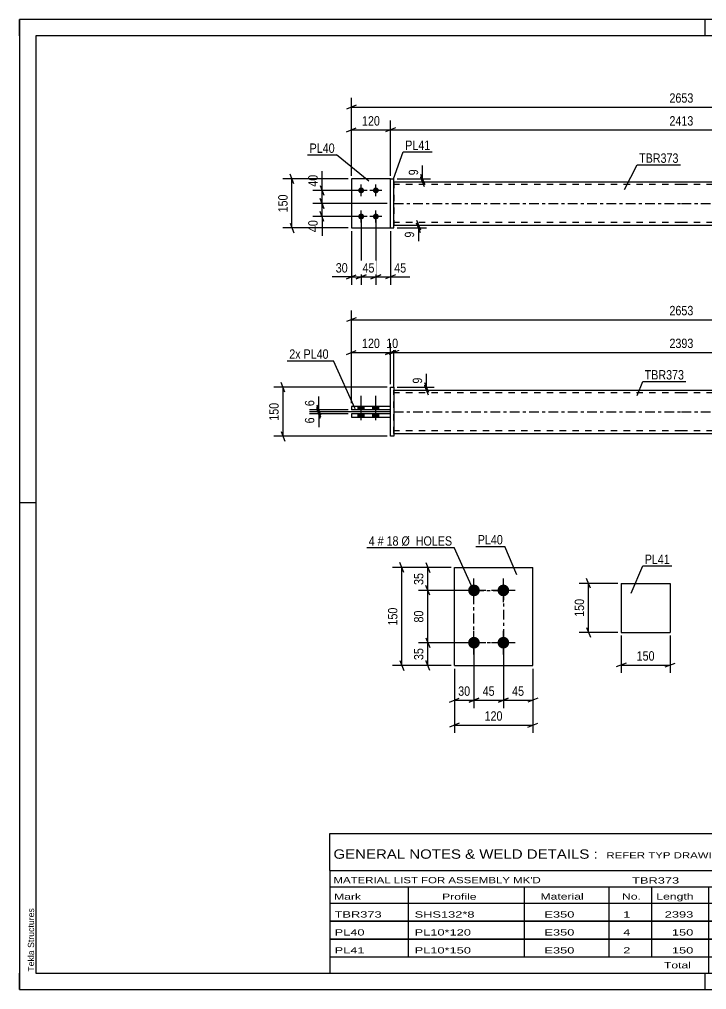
# Model space of a CAD drawing. Header units: millimetres. Extents: x 0 to 420, y 0 to 297.
# Drawn here: x 0 to 210.4, y 0 to 297 of the extents above; entities that cross this region are included whole.
import ezdxf

# ---------------------------------------------------------------- set-up
doc = ezdxf.new("R2010")
doc.units = ezdxf.units.MM
doc.linetypes.add('DXK_LINE_DOT2', pattern=[3.9198, 1.9599, -1.9599])
doc.linetypes.add('DXK_LINE_DOT3', pattern=[5.9187, 2.979, -0.9799, 0.9799, -0.9799])
doc.styles.add('Arial', font='ARIAL.TTF', dxfattribs={"height": 0.2})
doc.styles.add('Arial Narrow', font='ARIALN.TTF', dxfattribs={"height": 0.2})

# ---------------------------------------------------------------- blocks, each defined once
blk = doc.blocks.new('Unknown-580550533-1163')
at = {"color": 5, "linetype": 'Continuous'}
for p, q in [((420, 297), (0, 297)), ((0, 297), (0, 0)), ((0, 292), (0, 297)), ((210, 292), (210, 297)), ((415, 292), (5, 292)), ((5, 292), (5, 5)), ((5, 149), (0, 149)), ((0, 0), (0, 5)), ((5, 5), (415, 5)), ((210, 0), (210, 5)), ((0, 0), (420, 0))]:
    blk.add_line(p, q, dxfattribs=at)
at = {"color": 174, "linetype": 'Continuous', "style": 'Arial'}
blk.add_text('Tekla Structures', height=1.9102, rotation=90, dxfattribs=at).set_placement((4.5, 5.5))
blk = doc.blocks.new('Part-580550533-2107 - 2101')
at = {"color": 2, "linetype": 'Continuous'}
for p, q in [((113.63, 184.38), (114.63, 184.38)), ((113.63, 169.38), (113.63, 184.38)), ((114.63, 184.38), (114.63, 169.38)), ((114.63, 169.38), (113.63, 169.38))]:
    blk.add_line(p, q, dxfattribs=at)
blk = doc.blocks.new('Bolt-580550533-2103 - 2101')
at = {"linetype": 'Continuous'}
for points in [[(103.73, 177.48), (105.53, 177.48), (105.53, 178.48), (103.73, 178.48)], [(103.73, 177.48), (105.53, 177.48), (105.53, 178.48), (103.73, 178.48)], [(108.23, 177.48), (110.03, 177.48), (110.03, 178.48), (108.23, 178.48)], [(108.23, 177.48), (110.03, 177.48), (110.03, 178.48), (108.23, 178.48)], [(103.73, 175.28), (105.53, 175.28), (105.53, 176.28), (103.73, 176.28)], [(103.73, 175.28), (105.53, 175.28), (105.53, 176.28), (103.73, 176.28)], [(108.23, 175.28), (110.03, 175.28), (110.03, 176.28), (108.23, 176.28)], [(108.23, 175.28), (110.03, 175.28), (110.03, 176.28), (108.23, 176.28)]]:
    blk.add_hatch(color=1, dxfattribs=at).paths.add_polyline_path(points)
at = {"color": 1, "linetype": 'Continuous'}
for p, q in [((104.63, 174.28), (104.63, 181.78)), ((104.63, 174.28), (104.63, 181.78)), ((109.13, 174.28), (109.13, 181.78)), ((109.13, 174.28), (109.13, 181.78)), ((103.73, 177.48), (103.73, 178.48)), ((103.73, 177.48), (103.73, 178.48)), ((105.53, 177.48), (105.53, 178.48)), ((105.53, 177.48), (105.53, 178.48)), ((108.23, 177.48), (108.23, 178.48)), ((108.23, 177.48), (108.23, 178.48)), ((110.03, 177.48), (110.03, 178.48)), ((110.03, 177.48), (110.03, 178.48)), ((103.73, 175.28), (103.73, 176.28)), ((103.73, 175.28), (103.73, 176.28)), ((105.53, 175.28), (105.53, 176.28)), ((105.53, 175.28), (105.53, 176.28)), ((108.23, 175.28), (108.23, 176.28)), ((108.23, 175.28), (108.23, 176.28)), ((110.03, 175.28), (110.03, 176.28)), ((110.03, 175.28), (110.03, 176.28))]:
    blk.add_line(p, q, dxfattribs=at)
blk = doc.blocks.new('Part-580550533-2112 - 2101')
at = {"color": 2, "linetype": 'Continuous'}
for p, q in [((113.63, 178.48), (101.63, 178.48)), ((101.63, 178.48), (101.63, 177.48)), ((113.63, 177.48), (113.63, 178.48)), ((113.63, 177.48), (101.63, 177.48))]:
    blk.add_line(p, q, dxfattribs=at)
blk = doc.blocks.new('Part-580550533-2117 - 2101')
at = {"color": 2, "linetype": 'Continuous'}
for p, q in [((113.63, 176.28), (101.63, 176.28)), ((101.63, 176.28), (101.63, 175.28)), ((101.63, 175.28), (113.63, 175.28)), ((113.63, 175.28), (113.63, 176.28))]:
    blk.add_line(p, q, dxfattribs=at)
blk = doc.blocks.new('Part-580550533-2135 - 2101')
at = {"linetype": 'Continuous'}
blk.add_hatch(color=2, dxfattribs=at).paths.add_polyline_path([(260.73, 170.28), (259.93, 171.68), (261.53, 171.68)])
at = {"color": 2, "linetype": 'Continuous'}
for p, q in [((114.63, 183.48), (202.63, 183.48)), ((202.73, 183.48), (290.73, 183.48)), ((114.63, 170.28), (202.63, 170.28)), ((202.73, 170.28), (290.73, 170.28)), ((260.73, 170.28), (259.93, 171.68)), ((259.93, 171.68), (261.53, 171.68)), ((261.53, 171.68), (260.73, 170.28))]:
    blk.add_line(p, q, dxfattribs=at)
at = {"color": 7, "linetype": 'DXK_LINE_DOT2'}
for p, q in [((114.63, 170.28), (114.63, 183.48)), ((202.63, 182.68), (114.63, 182.68)), ((290.73, 182.68), (202.73, 182.68)), ((290.73, 183.48), (290.73, 170.28)), ((202.63, 171.08), (114.63, 171.08)), ((290.73, 171.08), (202.73, 171.08))]:
    blk.add_line(p, q, dxfattribs=at)
at = {"color": 7, "linetype": 'DXK_LINE_DOT3'}
for p, q in [((114.63, 176.88), (202.63, 176.88)), ((202.73, 176.88), (290.73, 176.88))]:
    blk.add_line(p, q, dxfattribs=at)
at = {"color": 2, "linetype": 'Continuous'}
blk.add_circle((260.73, 171.18), 1, dxfattribs=at)
blk = doc.blocks.new('Bolt-580550533-1730 - 1723')
at = {"linetype": 'Continuous'}
for points in [[(104.63, 243.76, -1), (104.63, 245.56, -1)], [(109.13, 243.76, -1), (109.13, 245.56, -1)], [(104.63, 235.76, -1), (104.63, 237.56, -1)], [(109.13, 235.76, -1), (109.13, 237.56, -1)]]:
    blk.add_hatch(color=1, dxfattribs=at).paths.add_polyline_path(points)
at = {"color": 1, "linetype": 'Continuous'}
for p, q in [((106.43, 244.66), (102.83, 244.66)), ((104.63, 242.86), (104.63, 246.46)), ((110.93, 244.66), (107.33, 244.66)), ((109.13, 242.86), (109.13, 246.46)), ((104.63, 234.86), (104.63, 238.46)), ((109.13, 234.86), (109.13, 238.46)), ((106.43, 236.66), (102.83, 236.66)), ((110.93, 236.66), (107.33, 236.66))]:
    blk.add_line(p, q, dxfattribs=at)
blk = doc.blocks.new('Part-580550533-1736 - 1723')
at = {"color": 2, "linetype": 'Continuous'}
for p, q in [((113.63, 233.16), (113.63, 248.16)), ((113.63, 248.16), (114.63, 248.16)), ((114.63, 233.16), (114.63, 248.16)), ((113.63, 233.16), (114.63, 233.16))]:
    blk.add_line(p, q, dxfattribs=at)
blk = doc.blocks.new('Part-580550533-1741 - 1723')
at = {"color": 2, "linetype": 'Continuous'}
for p, q in [((113.63, 248.16), (101.63, 248.16)), ((101.63, 248.16), (101.63, 233.16)), ((101.63, 233.16), (113.63, 233.16))]:
    blk.add_line(p, q, dxfattribs=at)
at = {"color": 7, "linetype": 'DXK_LINE_DOT2'}
blk.add_line((113.63, 233.16), (113.63, 248.16), dxfattribs=at)
blk = doc.blocks.new('Part-580550533-1742 - 1723')
at = {"color": 7, "linetype": 'DXK_LINE_DOT2'}
for p, q in [((113.63, 248.16), (101.63, 248.16)), ((101.63, 248.16), (101.63, 233.16)), ((113.63, 233.16), (113.63, 248.16)), ((101.63, 233.16), (113.63, 233.16))]:
    blk.add_line(p, q, dxfattribs=at)
blk = doc.blocks.new('Part-580550533-1747 - 1723')
at = {"color": 2, "linetype": 'Continuous'}
for p, q in [((114.63, 247.26), (202.63, 247.26)), ((202.73, 247.26), (290.73, 247.26)), ((114.63, 234.06), (202.63, 234.06)), ((202.73, 234.06), (290.73, 234.06))]:
    blk.add_line(p, q, dxfattribs=at)
at = {"color": 7, "linetype": 'DXK_LINE_DOT2'}
for p, q in [((114.63, 247.26), (114.63, 234.06)), ((290.73, 247.26), (290.73, 234.06)), ((202.63, 246.46), (114.63, 246.46)), ((290.73, 246.46), (202.73, 246.46)), ((202.63, 234.86), (114.63, 234.86)), ((290.73, 234.86), (202.73, 234.86))]:
    blk.add_line(p, q, dxfattribs=at)
at = {"color": 7, "linetype": 'DXK_LINE_DOT3'}
for p, q in [((114.63, 240.66), (202.63, 240.66)), ((202.73, 240.66), (290.73, 240.66))]:
    blk.add_line(p, q, dxfattribs=at)
blk = doc.blocks.new('Part-580550533-1509 - 1493')
at = {"color": 2, "linetype": 'Continuous'}
for p, q in [((133.17, 99.2), (133.17, 129.2)), ((133.17, 129.2), (157.17, 129.2)), ((157.17, 99.2), (157.17, 129.2)), ((133.17, 99.2), (157.17, 99.2))]:
    blk.add_line(p, q, dxfattribs=at)
blk = doc.blocks.new('Bolt-580550533-1570 - 1493')
at = {"linetype": 'Continuous'}
for points in [[(139.17, 120.4, -1), (139.17, 124, -1)], [(148.17, 120.4, -1), (148.17, 124, -1)], [(139.17, 104.4, -1), (139.17, 108, -1)], [(148.17, 104.4, -1), (148.17, 108, -1)]]:
    blk.add_hatch(color=1, dxfattribs=at).paths.add_polyline_path(points)
at = {"color": 1, "linetype": 'Continuous'}
for p, q in [((139.17, 118.6), (139.17, 125.8)), ((148.17, 118.6), (148.17, 125.8)), ((142.77, 122.2), (135.57, 122.2)), ((151.77, 122.2), (144.57, 122.2)), ((139.17, 102.6), (139.17, 109.8)), ((148.17, 102.6), (148.17, 109.8)), ((142.77, 106.2), (135.57, 106.2)), ((151.77, 106.2), (144.57, 106.2))]:
    blk.add_line(p, q, dxfattribs=at)
blk = doc.blocks.new('Part-580550533-1473 - 1457')
at = {"color": 2, "linetype": 'Continuous'}
for p, q in [((184.22, 124.36), (184.22, 109.36)), ((184.22, 124.36), (199.22, 124.36)), ((199.22, 124.36), (199.22, 109.36)), ((184.22, 109.36), (199.22, 109.36))]:
    blk.add_line(p, q, dxfattribs=at)
blk = doc.blocks.new('Rectangle-580550533-1710 - 1493')
at = {"color": 1, "linetype": 'DXK_LINE_DOT3'}
blk.add_lwpolyline([(139.17, 122.2), (148.17, 122.2), (148.17, 106.2), (139.17, 106.2), (139.17, 122.2)], close=True, dxfattribs=at)
blk = doc.blocks.new('StraightDimension-580550533-2295 - 2101')
at = {"color": 7, "linetype": 'Continuous'}
for p, q in [((112.63, 184.38), (77.86, 184.38)), ((81.31, 182.88), (80.11, 185.88)), ((80.71, 169.38), (80.71, 184.38)), ((112.63, 169.38), (77.86, 169.38)), ((80.11, 170.88), (81.31, 167.88))]:
    blk.add_line(p, q, dxfattribs=at)
at = {"color": 0}
blk.add_wipeout([(79.96, 180.23), (75.76, 180.23), (75.76, 173.54), (79.96, 173.54)], dxfattribs=at)
at = {"color": 3, "style": 'Arial Narrow'}
blk.add_text('150', height=2.863, rotation=90.0002, dxfattribs=at).set_placement((79.36, 174.14))
blk = doc.blocks.new('StraightDimension-580550533-2264 - 2101')
at = {"color": 7, "linetype": 'Continuous'}
for p, q in [((114.63, 184.48), (114.63, 197.91)), ((290.73, 184.48), (290.73, 197.91)), ((116.13, 195.66), (113.13, 194.46)), ((114.63, 195.06), (290.73, 195.06)), ((289.23, 194.46), (292.23, 195.66))]:
    blk.add_line(p, q, dxfattribs=at)
at = {"color": 0}
blk.add_wipeout([(206.93, 195.81), (206.93, 200.01), (198.42, 200.01), (198.42, 195.81)], dxfattribs=at)
at = {"color": 3, "style": 'Arial Narrow'}
blk.add_text('2393', height=2.863, dxfattribs=at).set_placement((199.02, 196.41))
blk = doc.blocks.new('StraightDimension-580550533-2201 - 2101')
at = {"color": 7, "linetype": 'Continuous'}
for p, q in [((91.03, 178.98), (92.23, 175.98)), ((92.23, 175.38), (91.03, 178.38)), ((100.63, 177.48), (88.78, 177.48)), ((113.63, 176.88), (88.78, 176.88)), ((91.63, 176.88), (91.63, 177.48))]:
    blk.add_line(p, q, dxfattribs=at)
at = {"color": 0}
blk.add_wipeout([(90.88, 181.04), (86.68, 181.04), (86.68, 178.01), (90.88, 178.01)], dxfattribs=at)
at = {"color": 7, "linetype": 'Continuous'}
blk.add_line((91.63, 177.48), (91.63, 181.56), dxfattribs=at)
blk.add_line((91.63, 177.48), (91.63, 181.56), dxfattribs=at)
at = {"color": 3, "style": 'Arial Narrow'}
blk.add_text('6', height=2.86, rotation=90.0002, dxfattribs=at).set_placement((90.28, 178.61))
blk = doc.blocks.new('StraightDimension-580550533-2254 - 2101')
at = {"color": 7, "linetype": 'Continuous'}
for p, q in [((113.63, 185.38), (113.63, 197.91)), ((114.63, 184.48), (114.63, 197.91)), ((112.13, 194.46), (115.13, 195.66)), ((116.13, 195.66), (113.13, 194.46)), ((113.63, 195.06), (114.63, 195.06))]:
    blk.add_line(p, q, dxfattribs=at)
at = {"color": 0}
blk.add_wipeout([(116.56, 195.81), (116.56, 200.01), (111.7, 200.01), (111.7, 195.81)], dxfattribs=at)
at = {"color": 3, "style": 'Arial Narrow'}
blk.add_text('10', height=2.863, dxfattribs=at).set_placement((112.3, 196.41))
blk = doc.blocks.new('StraightDimension-580550533-2190 - 2101')
at = {"color": 7, "linetype": 'Continuous'}
for p, q in [((101.63, 179.48), (101.63, 207.93)), ((303.73, 179.48), (303.73, 207.93)), ((103.13, 205.68), (100.13, 204.48)), ((101.63, 205.08), (303.73, 205.08)), ((302.23, 204.48), (305.23, 205.68))]:
    blk.add_line(p, q, dxfattribs=at)
at = {"color": 0}
blk.add_wipeout([(206.93, 205.83), (206.93, 210.03), (198.42, 210.03), (198.42, 205.83)], dxfattribs=at)
at = {"color": 3, "style": 'Arial Narrow'}
blk.add_text('2653', height=2.863, dxfattribs=at).set_placement((199.02, 206.43))
blk = doc.blocks.new('StraightDimension-580550533-2217 - 2101')
at = {"color": 7, "linetype": 'Continuous'}
for p, q in [((91.03, 178.38), (92.23, 175.38)), ((113.63, 176.88), (88.78, 176.88)), ((100.63, 176.28), (88.78, 176.28)), ((92.23, 174.78), (91.03, 177.78)), ((91.63, 176.28), (91.63, 176.88))]:
    blk.add_line(p, q, dxfattribs=at)
at = {"color": 0}
blk.add_wipeout([(90.88, 175.76), (86.68, 175.76), (86.68, 172.73), (90.88, 172.73)], dxfattribs=at)
at = {"color": 7, "linetype": 'Continuous'}
blk.add_line((91.63, 176.28), (91.63, 172.2), dxfattribs=at)
blk.add_line((91.63, 176.28), (91.63, 172.2), dxfattribs=at)
at = {"color": 3, "style": 'Arial Narrow'}
blk.add_text('6', height=2.86, rotation=90.0002, dxfattribs=at).set_placement((90.28, 173.33))
blk = doc.blocks.new('StraightDimension-580550533-2244 - 2101')
at = {"color": 7, "linetype": 'Continuous'}
for p, q in [((101.63, 179.48), (101.63, 197.91)), ((113.63, 185.38), (113.63, 197.91)), ((100.13, 194.46), (103.13, 195.66)), ((101.63, 195.06), (113.63, 195.06)), ((115.13, 195.66), (112.13, 194.46))]:
    blk.add_line(p, q, dxfattribs=at)
at = {"color": 0}
blk.add_wipeout([(110.97, 195.81), (110.97, 200.01), (104.29, 200.01), (104.29, 195.81)], dxfattribs=at)
at = {"color": 3, "style": 'Arial Narrow'}
blk.add_text('120', height=2.863, dxfattribs=at).set_placement((104.89, 196.41))
blk = doc.blocks.new('StraightDimension-580550533-2285 - 2101')
at = {"color": 7, "linetype": 'Continuous'}
for p, q in [((115.63, 184.38), (127.03, 184.38)), ((124.03, 185.88), (125.23, 182.88)), ((125.23, 181.98), (124.03, 184.98)), ((124.63, 183.48), (124.63, 184.38)), ((115.63, 183.48), (127.03, 183.48))]:
    blk.add_line(p, q, dxfattribs=at)
at = {"color": 0}
blk.add_wipeout([(123.88, 187.94), (119.68, 187.94), (119.68, 184.91), (123.88, 184.91)], dxfattribs=at)
at = {"color": 7, "linetype": 'Continuous'}
blk.add_line((124.63, 184.38), (124.63, 188.46), dxfattribs=at)
blk.add_line((124.63, 184.38), (124.63, 188.46), dxfattribs=at)
at = {"color": 3, "style": 'Arial Narrow'}
blk.add_text('9', height=2.86, rotation=90.0002, dxfattribs=at).set_placement((123.28, 185.51))
blk = doc.blocks.new('StraightDimension-580550533-1940 - 1723')
at = {"color": 7, "linetype": 'Continuous'}
for p, q in [((112.63, 240.66), (89.8, 240.66)), ((92.05, 242.16), (93.25, 239.16)), ((92.65, 236.66), (92.65, 240.66)), ((93.25, 235.16), (92.05, 238.16)), ((103.63, 236.66), (89.8, 236.66))]:
    blk.add_line(p, q, dxfattribs=at)
at = {"color": 0}
blk.add_wipeout([(91.9, 236.13), (87.7, 236.13), (87.7, 231.28), (91.9, 231.28)], dxfattribs=at)
at = {"color": 7, "linetype": 'Continuous'}
blk.add_line((92.65, 236.66), (92.65, 230.75), dxfattribs=at)
blk.add_line((92.65, 236.66), (92.65, 230.75), dxfattribs=at)
at = {"color": 3, "style": 'Arial Narrow'}
blk.add_text('40', height=2.863, rotation=90.0002, dxfattribs=at).set_placement((91.3, 231.88))
blk = doc.blocks.new('StraightDimension-580550533-1913 - 1723')
at = {"color": 7, "linetype": 'Continuous'}
for p, q in [((104.63, 235.66), (104.63, 215.76)), ((101.63, 232.16), (101.63, 215.76)), ((100.13, 217.56), (103.13, 218.76)), ((101.63, 218.16), (104.63, 218.16)), ((106.13, 218.76), (103.13, 217.56))]:
    blk.add_line(p, q, dxfattribs=at)
at = {"color": 0}
blk.add_wipeout([(101.1, 218.91), (101.1, 223.11), (96.25, 223.11), (96.25, 218.91)], dxfattribs=at)
at = {"color": 7, "linetype": 'Continuous'}
blk.add_line((101.63, 218.16), (95.72, 218.16), dxfattribs=at)
blk.add_line((101.63, 218.16), (95.72, 218.16), dxfattribs=at)
at = {"color": 3, "style": 'Arial Narrow'}
blk.add_text('30', height=2.863, dxfattribs=at).set_placement((96.85, 219.51))
blk = doc.blocks.new('StraightDimension-580550533-1807 - 1723')
at = {"color": 7, "linetype": 'Continuous'}
for p, q in [((113.63, 249.16), (113.63, 266.01)), ((291.73, 249.16), (291.73, 266.01)), ((115.13, 263.76), (112.13, 262.56)), ((113.63, 263.16), (291.73, 263.16)), ((290.23, 262.56), (293.23, 263.76))]:
    blk.add_line(p, q, dxfattribs=at)
at = {"color": 0}
blk.add_wipeout([(206.93, 263.91), (206.93, 268.11), (198.42, 268.11), (198.42, 263.91)], dxfattribs=at)
at = {"color": 3, "style": 'Arial Narrow'}
blk.add_text('2413', height=2.863, dxfattribs=at).set_placement((199.02, 264.51))
blk = doc.blocks.new('StraightDimension-580550533-1832 - 1723')
at = {"color": 7, "linetype": 'Continuous'}
for p, q in [((101.63, 249.16), (101.63, 266.01)), ((113.63, 249.16), (113.63, 266.01)), ((100.13, 262.56), (103.13, 263.76)), ((101.63, 263.16), (113.63, 263.16)), ((115.13, 263.76), (112.13, 262.56))]:
    blk.add_line(p, q, dxfattribs=at)
at = {"color": 0}
blk.add_wipeout([(110.97, 263.91), (110.97, 268.11), (104.29, 268.11), (104.29, 263.91)], dxfattribs=at)
at = {"color": 3, "style": 'Arial Narrow'}
blk.add_text('120', height=2.863, dxfattribs=at).set_placement((104.89, 264.51))
blk = doc.blocks.new('StraightDimension-580550533-1855 - 1723')
at = {"color": 7, "linetype": 'Continuous'}
for p, q in [((103.13, 270.76), (100.13, 269.56)), ((101.63, 249.16), (101.63, 273.01)), ((302.23, 269.56), (305.23, 270.76)), ((303.73, 249.16), (303.73, 273.01)), ((101.63, 270.16), (303.73, 270.16))]:
    blk.add_line(p, q, dxfattribs=at)
at = {"color": 0}
blk.add_wipeout([(206.93, 270.91), (206.93, 275.11), (198.42, 275.11), (198.42, 270.91)], dxfattribs=at)
at = {"color": 3, "style": 'Arial Narrow'}
blk.add_text('2653', height=2.863, dxfattribs=at).set_placement((199.02, 271.51))
blk = doc.blocks.new('StraightDimension-580550533-1875 - 1723')
at = {"color": 7, "linetype": 'Continuous'}
for p, q in [((109.13, 235.66), (109.13, 215.76)), ((113.63, 232.16), (113.63, 215.76)), ((107.63, 217.56), (110.63, 218.76)), ((109.13, 218.16), (113.63, 218.16)), ((115.13, 218.76), (112.13, 217.56))]:
    blk.add_line(p, q, dxfattribs=at)
at = {"color": 0}
blk.add_wipeout([(119.01, 218.91), (119.01, 223.11), (114.15, 223.11), (114.15, 218.91)], dxfattribs=at)
at = {"color": 7, "linetype": 'Continuous'}
blk.add_line((113.63, 218.16), (119.53, 218.16), dxfattribs=at)
blk.add_line((113.63, 218.16), (119.53, 218.16), dxfattribs=at)
at = {"color": 3, "style": 'Arial Narrow'}
blk.add_text('45', height=2.863, dxfattribs=at).set_placement((114.75, 219.51))
blk = doc.blocks.new('StraightDimension-580550533-1897 - 1723')
at = {"color": 7, "linetype": 'Continuous'}
for p, q in [((104.63, 235.66), (104.63, 215.76)), ((109.13, 235.66), (109.13, 215.76)), ((103.13, 217.56), (106.13, 218.76)), ((104.63, 218.16), (109.13, 218.16)), ((110.63, 218.76), (107.63, 217.56))]:
    blk.add_line(p, q, dxfattribs=at)
at = {"color": 0}
blk.add_wipeout([(109.31, 218.91), (109.31, 223.11), (104.45, 223.11), (104.45, 218.91)], dxfattribs=at)
at = {"color": 3, "style": 'Arial Narrow'}
blk.add_text('45', height=2.863, dxfattribs=at).set_placement((105.05, 219.51))
blk = doc.blocks.new('StraightDimension-580550533-1933 - 1723')
at = {"color": 7, "linetype": 'Continuous'}
for p, q in [((121.59, 235.56), (122.79, 232.56)), ((122.79, 231.66), (121.59, 234.66)), ((115.63, 233.16), (124.59, 233.16)), ((116.96, 234.06), (124.59, 234.06)), ((122.19, 233.16), (122.19, 234.06))]:
    blk.add_line(p, q, dxfattribs=at)
at = {"color": 0}
blk.add_wipeout([(121.44, 232.63), (117.24, 232.63), (117.24, 229.61), (121.44, 229.61)], dxfattribs=at)
at = {"color": 7, "linetype": 'Continuous'}
blk.add_line((122.19, 233.16), (122.19, 229.08), dxfattribs=at)
blk.add_line((122.19, 233.16), (122.19, 229.08), dxfattribs=at)
at = {"color": 3, "style": 'Arial Narrow'}
blk.add_text('9', height=2.86, rotation=90.0002, dxfattribs=at).set_placement((120.84, 230.21))
blk = doc.blocks.new('StraightDimension-580550533-1949 - 1723')
at = {"color": 7, "linetype": 'Continuous'}
for p, q in [((103.63, 244.66), (89.8, 244.66)), ((92.05, 246.16), (93.25, 243.16)), ((92.65, 240.66), (92.65, 244.66)), ((112.63, 240.66), (89.8, 240.66)), ((93.25, 239.16), (92.05, 242.16))]:
    blk.add_line(p, q, dxfattribs=at)
at = {"color": 0}
blk.add_wipeout([(91.9, 250.04), (87.7, 250.04), (87.7, 245.18), (91.9, 245.18)], dxfattribs=at)
at = {"color": 7, "linetype": 'Continuous'}
blk.add_line((92.65, 244.66), (92.65, 250.57), dxfattribs=at)
blk.add_line((92.65, 244.66), (92.65, 250.57), dxfattribs=at)
at = {"color": 3, "style": 'Arial Narrow'}
blk.add_text('40', height=2.863, rotation=90.0002, dxfattribs=at).set_placement((91.3, 245.78))
blk = doc.blocks.new('StraightDimension-580550533-1973 - 1723')
at = {"color": 7, "linetype": 'Continuous'}
for p, q in [((122.81, 249.66), (124.01, 246.66)), ((115.63, 248.16), (125.81, 248.16)), ((120.7, 247.26), (125.81, 247.26)), ((124.01, 245.76), (122.81, 248.76)), ((123.41, 247.26), (123.41, 248.16))]:
    blk.add_line(p, q, dxfattribs=at)
at = {"color": 0}
blk.add_wipeout([(122.66, 251.71), (118.46, 251.71), (118.46, 248.68), (122.66, 248.68)], dxfattribs=at)
at = {"color": 7, "linetype": 'Continuous'}
blk.add_line((123.41, 248.16), (123.41, 252.24), dxfattribs=at)
blk.add_line((123.41, 248.16), (123.41, 252.24), dxfattribs=at)
at = {"color": 3, "style": 'Arial Narrow'}
blk.add_text('9', height=2.86, rotation=90.0002, dxfattribs=at).set_placement((122.06, 249.28))
blk = doc.blocks.new('StraightDimension-580550533-2057 - 1723')
at = {"color": 7, "linetype": 'Continuous'}
for p, q in [((84.05, 246.66), (82.85, 249.66)), ((100.63, 248.16), (80.6, 248.16)), ((83.45, 233.16), (83.45, 248.16)), ((82.85, 234.66), (84.05, 231.66)), ((100.63, 233.16), (80.6, 233.16))]:
    blk.add_line(p, q, dxfattribs=at)
at = {"color": 0}
blk.add_wipeout([(82.7, 244), (78.5, 244), (78.5, 237.32), (82.7, 237.32)], dxfattribs=at)
at = {"color": 3, "style": 'Arial Narrow'}
blk.add_text('150', height=2.863, rotation=90.0002, dxfattribs=at).set_placement((82.1, 237.92))
blk = doc.blocks.new('StraightDimension-580550533-1608 - 1493')
at = {"color": 7, "linetype": 'Continuous'}
for p, q in [((139.17, 105.2), (139.17, 86.2)), ((148.17, 105.2), (148.17, 86.2)), ((137.67, 88), (140.67, 89.2)), ((149.67, 89.2), (146.67, 88)), ((139.17, 88.6), (148.17, 88.6))]:
    blk.add_line(p, q, dxfattribs=at)
at = {"color": 0}
blk.add_wipeout([(146.09, 89.35), (146.09, 93.55), (141.24, 93.55), (141.24, 89.35)], dxfattribs=at)
at = {"color": 3, "style": 'Arial Narrow'}
blk.add_text('45', height=2.863, dxfattribs=at).set_placement((141.84, 89.95))
blk = doc.blocks.new('StraightDimension-580550533-1572 - 1493')
at = {"color": 7, "linetype": 'Continuous'}
for p, q in [((139.17, 105.2), (139.17, 86.2)), ((133.17, 98.2), (133.17, 86.2)), ((131.67, 88), (134.67, 89.2)), ((140.67, 89.2), (137.67, 88)), ((133.17, 88.6), (139.17, 88.6))]:
    blk.add_line(p, q, dxfattribs=at)
at = {"color": 0}
blk.add_wipeout([(138.59, 89.35), (138.59, 93.55), (133.74, 93.55), (133.74, 89.35)], dxfattribs=at)
at = {"color": 3, "style": 'Arial Narrow'}
blk.add_text('30', height=2.863, dxfattribs=at).set_placement((134.34, 89.95))
blk = doc.blocks.new('StraightDimension-580550533-1589 - 1493')
at = {"color": 7, "linetype": 'Continuous'}
for p, q in [((148.17, 105.2), (148.17, 86.2)), ((157.17, 98.2), (157.17, 86.2)), ((146.67, 88), (149.67, 89.2)), ((158.67, 89.2), (155.67, 88)), ((148.17, 88.6), (157.17, 88.6))]:
    blk.add_line(p, q, dxfattribs=at)
at = {"color": 0}
blk.add_wipeout([(155.1, 89.35), (155.1, 93.55), (150.24, 93.55), (150.24, 89.35)], dxfattribs=at)
at = {"color": 3, "style": 'Arial Narrow'}
blk.add_text('45', height=2.863, dxfattribs=at).set_placement((150.84, 89.95))
blk = doc.blocks.new('StraightDimension-580550533-1622 - 1493')
at = {"color": 7, "linetype": 'Continuous'}
for p, q in [((117.67, 127.7), (116.47, 130.7)), ((132.17, 129.2), (114.22, 129.2)), ((117.07, 99.2), (117.07, 129.2)), ((132.17, 99.2), (114.22, 99.2)), ((116.47, 100.7), (117.67, 97.7))]:
    blk.add_line(p, q, dxfattribs=at)
at = {"color": 0}
blk.add_wipeout([(116.32, 117.54), (112.12, 117.54), (112.12, 110.85), (116.32, 110.85)], dxfattribs=at)
at = {"color": 3, "style": 'Arial Narrow'}
blk.add_text('150', height=2.863, rotation=90.0002, dxfattribs=at).set_placement((115.72, 111.45))
blk = doc.blocks.new('StraightDimension-580550533-1642 - 1493')
at = {"color": 7, "linetype": 'Continuous'}
for p, q in [((124.42, 107.7), (125.62, 104.7)), ((138.17, 106.2), (122.17, 106.2)), ((125.02, 99.2), (125.02, 106.2)), ((132.17, 99.2), (122.17, 99.2)), ((125.62, 97.7), (124.42, 100.7))]:
    blk.add_line(p, q, dxfattribs=at)
at = {"color": 0}
blk.add_wipeout([(124.27, 105.12), (120.07, 105.12), (120.07, 100.27), (124.27, 100.27)], dxfattribs=at)
at = {"color": 3, "style": 'Arial Narrow'}
blk.add_text('35', height=2.863, rotation=90.0002, dxfattribs=at).set_placement((123.67, 100.87))
blk = doc.blocks.new('StraightDimension-580550533-1658 - 1493')
at = {"color": 7, "linetype": 'Continuous'}
for p, q in [((124.42, 130.7), (125.62, 127.7)), ((132.17, 129.2), (122.17, 129.2)), ((125.02, 122.2), (125.02, 129.2)), ((138.17, 122.2), (122.17, 122.2)), ((125.62, 120.7), (124.42, 123.7))]:
    blk.add_line(p, q, dxfattribs=at)
at = {"color": 0}
blk.add_wipeout([(124.27, 128.12), (120.07, 128.12), (120.07, 123.27), (124.27, 123.27)], dxfattribs=at)
at = {"color": 3, "style": 'Arial Narrow'}
blk.add_text('35', height=2.863, rotation=90.0002, dxfattribs=at).set_placement((123.67, 123.87))
blk = doc.blocks.new('StraightDimension-580550533-1674 - 1493')
at = {"color": 7, "linetype": 'Continuous'}
for p, q in [((138.17, 122.2), (122.17, 122.2)), ((125.62, 120.7), (124.42, 123.7)), ((125.02, 106.2), (125.02, 122.2)), ((124.42, 107.7), (125.62, 104.7)), ((138.17, 106.2), (122.17, 106.2))]:
    blk.add_line(p, q, dxfattribs=at)
at = {"color": 0}
blk.add_wipeout([(124.27, 116.62), (120.07, 116.62), (120.07, 111.77), (124.27, 111.77)], dxfattribs=at)
at = {"color": 3, "style": 'Arial Narrow'}
blk.add_text('80', height=2.863, rotation=90.0002, dxfattribs=at).set_placement((123.67, 112.37))
blk = doc.blocks.new('StraightDimension-580550533-1688 - 1493')
at = {"color": 7, "linetype": 'Continuous'}
for p, q in [((133.17, 98.2), (133.17, 78.58)), ((157.17, 98.2), (157.17, 78.58)), ((134.67, 81.58), (131.67, 80.38)), ((133.17, 80.98), (157.17, 80.98)), ((155.67, 80.38), (158.67, 81.58))]:
    blk.add_line(p, q, dxfattribs=at)
at = {"color": 0}
blk.add_wipeout([(148.51, 81.73), (148.51, 85.93), (141.82, 85.93), (141.82, 81.73)], dxfattribs=at)
at = {"color": 3, "style": 'Arial Narrow'}
blk.add_text('120', height=2.863, dxfattribs=at).set_placement((142.42, 82.33))
blk = doc.blocks.new('StraightDimension-580550533-1475 - 1457')
at = {"color": 7, "linetype": 'Continuous'}
for p, q in [((184.22, 108.36), (184.22, 96.96)), ((199.22, 108.36), (199.22, 96.96)), ((185.72, 99.96), (182.72, 98.76)), ((184.22, 99.36), (199.22, 99.36)), ((197.72, 98.76), (200.72, 99.96))]:
    blk.add_line(p, q, dxfattribs=at)
at = {"color": 0}
blk.add_wipeout([(195.06, 100.11), (195.06, 104.31), (188.38, 104.31), (188.38, 100.11)], dxfattribs=at)
at = {"color": 3, "style": 'Arial Narrow'}
blk.add_text('150', height=2.863, dxfattribs=at).set_placement((188.98, 100.71))
blk = doc.blocks.new('StraightDimension-580550533-1480 - 1457')
at = {"color": 7, "linetype": 'Continuous'}
for p, q in [((174.82, 122.86), (173.62, 125.86)), ((183.22, 124.36), (171.37, 124.36)), ((174.22, 109.36), (174.22, 124.36)), ((173.62, 110.86), (174.82, 107.86)), ((183.22, 109.36), (171.37, 109.36))]:
    blk.add_line(p, q, dxfattribs=at)
at = {"color": 0}
blk.add_wipeout([(173.47, 120.2), (169.27, 120.2), (169.27, 113.52), (173.47, 113.52)], dxfattribs=at)
at = {"color": 3, "style": 'Arial Narrow'}
blk.add_text('150', height=2.863, rotation=90.0002, dxfattribs=at).set_placement((172.87, 114.12))
blk = doc.blocks.new('Unknown-580550533-3303')
at = {"color": 7, "linetype": 'Continuous'}
for p, q in [((95, 47.75), (255, 47.75)), ((95, 36.5), (95, 47.75)), ((255, 47.75), (255, 36.5)), ((95, 36.5), (255, 36.5)), ((95, 36.5), (95, 31.5)), ((255, 36.5), (255, 31.5)), ((95, 31.5), (255, 31.5)), ((95, 31.5), (95, 26.5)), ((119, 31.5), (119, 26.5)), ((154.5, 31.5), (154.5, 26.5)), ((180.5, 31.5), (180.5, 26.5)), ((193.5, 31.5), (193.5, 26.5)), ((211, 31.5), (211, 26.5)), ((233, 31.5), (233, 26.5)), ((255, 31.5), (255, 26.5)), ((95, 26.5), (255, 26.5)), ((95, 26.45), (95, 21.05)), ((95, 26.45), (255, 26.45)), ((119, 26.5), (119, 21)), ((154.5, 26.5), (154.5, 21)), ((180.5, 26.5), (180.5, 21)), ((193.5, 26.5), (193.5, 21)), ((211, 26.5), (211, 21)), ((233, 26.5), (233, 21)), ((255, 26.45), (255, 21.05)), ((95, 21.05), (255, 21.05)), ((95, 20.95), (95, 15.55)), ((95, 20.95), (255, 20.95)), ((119, 21), (119, 15.5)), ((154.5, 21), (154.5, 15.5)), ((180.5, 21), (180.5, 15.5)), ((193.5, 21), (193.5, 15.5)), ((211, 21), (211, 15.5)), ((233, 21), (233, 15.5)), ((255, 20.95), (255, 15.55)), ((95, 15.55), (255, 15.55)), ((95, 15.45), (95, 10.05)), ((95, 15.45), (255, 15.45)), ((119, 15.5), (119, 10)), ((154.5, 15.5), (154.5, 10)), ((180.5, 15.5), (180.5, 10)), ((193.5, 15.5), (193.5, 10)), ((211, 15.5), (211, 10)), ((233, 15.5), (233, 10)), ((255, 15.45), (255, 10.05)), ((95, 10.05), (255, 10.05)), ((95, 10), (255, 10)), ((95, 10), (95, 5)), ((211, 10), (211, 5)), ((233, 10), (233, 5)), ((255, 10), (255, 5)), ((95, 5), (255, 5))]:
    blk.add_line(p, q, dxfattribs=at)
at = {"color": 7, "style": 'Arial Narrow'}
for s, height, width, p in [('GENERAL NOTES & WELD DETAILS :', 2.8633, 1.4, (96.15, 40.06)), ('REFER TYP DRAWING TYP-01', 1.9089, 1.6, (179.7, 40.16)), ("MATERIAL LIST FOR ASSEMBLY MK'D", 1.9089, 1.6, (96.15, 32.56)), ('TBR373', 1.909, 1.794707, (187.59, 32.47)), ('3', 1.91, 1.794707, (217.08, 32.56)), ('No. Required', 1.9089, 1.6, (226.41, 32.56)), ('Mark', 1.909, 1.7, (96.34, 27.5)), ('Profile', 1.909, 1.7, (129.41, 27.5)), ('Material', 1.909, 1.7, (159.54, 27.56)), ('No.', 1.909, 1.7, (184.5, 27.56)), ('Length', 1.909, 1.7, (195, 27.56)), ('Area', 1.909, 1.7, (217.5, 27.56)), ('Weight', 1.909, 1.7, (237, 27.56))]:
    blk.add_text(s, height=height, dxfattribs=dict(at, width=width)).set_placement(p)
at = {"color": 7, "linetype": 'Continuous', "style": 'Arial Narrow'}
for s, height, width, p in [('TBR373', 1.909, 1.794707, (96.5, 22.06)), ('SHS132*8', 1.909, 1.794707, (121, 22.06)), ('E350', 1.909, 1.794707, (160.74, 22.06)), ('1', 1.91, 1.794707, (184.86, 22.06)), ('2393', 1.909, 1.794707, (197.58, 22.06)), ('1.3', 1.909, 1.794707, (221.32, 22.06)), ('74.6', 1.909, 1.794707, (240.14, 22.06)), ('PL40', 1.909, 1.794707, (96.5, 16.56)), ('PL10*120', 1.909, 1.794707, (121, 16.56)), ('E350', 1.909, 1.794707, (160.74, 16.56)), ('4', 1.91, 1.794707, (184.86, 16.56)), ('150', 1.909, 1.794707, (199.77, 16.56)), ('0.0', 1.909, 1.794707, (221.32, 16.56)), ('5.7', 1.909, 1.794707, (242.33, 16.56)), ('PL41', 1.909, 1.794707, (96.5, 11.06)), ('PL10*150', 1.909, 1.794707, (121, 11.06)), ('E350', 1.909, 1.794707, (160.74, 11.06)), ('2', 1.91, 1.794707, (184.86, 11.06)), ('150', 1.909, 1.794707, (199.77, 11.06)), ('0.1', 1.909, 1.794707, (221.32, 11.06)), ('3.5', 1.909, 1.794707, (242.33, 11.06)), ('Total', 1.909, 1.7, (197.33, 6.5)), ('1.5', 1.909, 1.794707, (220.83, 6.5)), ('83.7', 1.909, 1.794707, (240.14, 6.5))]:
    blk.add_text(s, height=height, dxfattribs=dict(at, width=width)).set_placement(p)
blk = doc.blocks.new('MarkSet-580550533-2327 - 2101')
at = {"color": 30, "linetype": 'Continuous'}
blk.add_line((102.79, 177.76), (96.16, 192.52), dxfattribs=at)
at = {"color": 0}
blk.add_wipeout([(86.09, 193.12), (86.09, 196.12), (82.62, 196.12), (82.62, 193.12)], dxfattribs=at)
blk.add_wipeout([(86.09, 193.12), (86.09, 196.12), (82.62, 196.12), (82.62, 193.12)], dxfattribs=at)
blk.add_wipeout([(94.66, 193.12), (94.66, 196.12), (86.99, 196.12), (86.99, 193.12)], dxfattribs=at)
blk.add_wipeout([(94.66, 193.12), (94.66, 196.12), (86.99, 196.12), (86.99, 193.12)], dxfattribs=at)
at = {"color": 30, "linetype": 'Continuous'}
blk.add_line((82.02, 192.52), (96.16, 192.52), dxfattribs=at)
at = {"color": 3, "style": 'Arial Narrow'}
for s, p in [('2x', (82.62, 193.12)), ('PL40', (86.99, 193.12))]:
    blk.add_text(s, height=2.863, dxfattribs=at).set_placement(p)
blk = doc.blocks.new('Mark-580550533-2131 - 2101')
at = {"color": 0}
blk.add_wipeout([(203.48, 186.77), (203.48, 189.77), (191.43, 189.77), (191.43, 186.77)], dxfattribs=at)
blk.add_wipeout([(203.48, 186.77), (203.48, 189.77), (191.43, 189.77), (191.43, 186.77)], dxfattribs=at)
at = {"color": 30, "linetype": 'Continuous'}
for p, q in [((189.15, 181.84), (190.83, 186.17)), ((190.83, 186.17), (204.08, 186.17))]:
    blk.add_line(p, q, dxfattribs=at)
at = {"color": 3, "style": 'Arial Narrow'}
blk.add_text('TBR373', height=2.863, dxfattribs=at).set_placement((191.43, 186.77))
blk = doc.blocks.new('Mark-580550533-1737 - 1723')
at = {"color": 0}
blk.add_wipeout([(96.52, 256.15), (96.52, 259.15), (88.85, 259.15), (88.85, 256.15)], dxfattribs=at)
blk.add_wipeout([(96.52, 256.15), (96.52, 259.15), (88.85, 259.15), (88.85, 256.15)], dxfattribs=at)
at = {"color": 30, "linetype": 'Continuous'}
for p in [(88.25, 255.55), (106.96, 247.44)]:
    blk.add_line(p, (97.12, 255.55), dxfattribs=at)
at = {"color": 3, "style": 'Arial Narrow'}
blk.add_text('PL40', height=2.863, dxfattribs=at).set_placement((88.85, 256.15))
blk = doc.blocks.new('Mark-580550533-1732 - 1723')
at = {"color": 0}
blk.add_wipeout([(125.8, 257.06), (125.8, 260.06), (118.13, 260.06), (118.13, 257.06)], dxfattribs=at)
blk.add_wipeout([(125.8, 257.06), (125.8, 260.06), (118.13, 260.06), (118.13, 257.06)], dxfattribs=at)
at = {"color": 30, "linetype": 'Continuous'}
for p, q in [((114.49, 248.16), (117.53, 256.46)), ((117.53, 256.46), (126.4, 256.46))]:
    blk.add_line(p, q, dxfattribs=at)
at = {"color": 3, "style": 'Arial Narrow'}
blk.add_text('PL41', height=2.863, dxfattribs=at).set_placement((118.13, 257.06))
blk = doc.blocks.new('Mark-580550533-1743 - 1723')
at = {"color": 0}
blk.add_wipeout([(201.79, 253.1), (201.79, 256.1), (189.73, 256.1), (189.73, 253.1)], dxfattribs=at)
blk.add_wipeout([(201.79, 253.1), (201.79, 256.1), (189.73, 256.1), (189.73, 253.1)], dxfattribs=at)
at = {"color": 30, "linetype": 'Continuous'}
for p, q in [((185.22, 244.97), (189.13, 252.5)), ((189.13, 252.5), (202.39, 252.5))]:
    blk.add_line(p, q, dxfattribs=at)
at = {"color": 3, "style": 'Arial Narrow'}
blk.add_text('TBR373', height=2.863, dxfattribs=at).set_placement((189.73, 253.1))
blk = doc.blocks.new('Mark-580550533-1505 - 1493')
at = {"color": 0}
blk.add_wipeout([(148.01, 136.29), (148.01, 139.29), (140.33, 139.29), (140.33, 136.29)], dxfattribs=at)
blk.add_wipeout([(148.01, 136.29), (148.01, 139.29), (140.33, 139.29), (140.33, 136.29)], dxfattribs=at)
at = {"color": 30, "linetype": 'Continuous'}
for p in [(139.73, 135.69), (152.27, 126.93)]:
    blk.add_line(p, (148.61, 135.69), dxfattribs=at)
at = {"color": 3, "style": 'Arial Narrow'}
blk.add_text('PL40', height=2.863, dxfattribs=at).set_placement((140.33, 136.29))
blk = doc.blocks.new('Mark-580550533-1566 - 1493')
at = {"color": 0}
blk.add_wipeout([(108.78, 135.9), (108.78, 138.9), (106.96, 138.9), (106.96, 135.9)], dxfattribs=at)
blk.add_wipeout([(108.78, 135.9), (108.78, 138.9), (106.96, 138.9), (106.96, 135.9)], dxfattribs=at)
blk.add_wipeout([(111.51, 135.9), (111.51, 138.9), (109.68, 138.9), (109.68, 135.9)], dxfattribs=at)
blk.add_wipeout([(111.51, 135.9), (111.51, 138.9), (109.68, 138.9), (109.68, 135.9)], dxfattribs=at)
at = {"color": 3, "style": 'Arial Narrow'}
blk.add_text('4', height=2.86, dxfattribs=at).set_placement((106.96, 135.9))
at = {"color": 0}
blk.add_wipeout([(116.07, 135.9), (116.07, 138.9), (112.41, 138.9), (112.41, 135.9)], dxfattribs=at)
blk.add_wipeout([(116.07, 135.9), (116.07, 138.9), (112.41, 138.9), (112.41, 135.9)], dxfattribs=at)
at = {"color": 3, "style": 'Arial Narrow'}
blk.add_text('#', height=2.86, dxfattribs=at).set_placement((109.68, 135.9))
at = {"color": 0}
blk.add_wipeout([(132.5, 135.9), (132.5, 138.9), (116.97, 138.9), (116.97, 135.9)], dxfattribs=at)
blk.add_wipeout([(132.5, 135.9), (132.5, 138.9), (116.97, 138.9), (116.97, 135.9)], dxfattribs=at)
at = {"color": 7, "linetype": 'Continuous'}
for p in [(106.36, 135.3), (138.77, 122.72)]:
    blk.add_line(p, (133.1, 135.3), dxfattribs=at)
at = {"color": 3, "style": 'Arial Narrow'}
for s, p in [('18', (112.41, 135.9)), ('Ø  HOLES', (116.97, 135.9))]:
    blk.add_text(s, height=2.863, dxfattribs=at).set_placement(p)
blk = doc.blocks.new('Mark-580550533-1469 - 1457')
at = {"color": 0}
blk.add_wipeout([(199.12, 130.3), (199.12, 133.3), (191.45, 133.3), (191.45, 130.3)], dxfattribs=at)
blk.add_wipeout([(199.12, 130.3), (199.12, 133.3), (191.45, 133.3), (191.45, 130.3)], dxfattribs=at)
at = {"color": 30, "linetype": 'Continuous'}
for p, q in [((187.25, 121.33), (190.85, 129.7)), ((190.85, 129.7), (199.72, 129.7))]:
    blk.add_line(p, q, dxfattribs=at)
at = {"color": 3, "style": 'Arial Narrow'}
blk.add_text('PL41', height=2.863, dxfattribs=at).set_placement((191.45, 130.3))

msp = doc.modelspace()

# ---------------------------------------------------------------- block references
for name in ['Unknown-580550533-1163', 'Part-580550533-1741 - 1723', 'Part-580550533-1742 - 1723', 'Part-580550533-1736 - 1723', 'Part-580550533-1747 - 1723', 'Bolt-580550533-1730 - 1723', 'Part-580550533-2107 - 2101', 'Bolt-580550533-2103 - 2101', 'Part-580550533-2135 - 2101', 'Part-580550533-2112 - 2101', 'Part-580550533-2117 - 2101', 'Part-580550533-1509 - 1493', 'Bolt-580550533-1570 - 1493', 'Rectangle-580550533-1710 - 1493', 'Part-580550533-1473 - 1457', 'Unknown-580550533-3303']:
    msp.add_blockref(name, (0, 0))

# ---------------------------------------------------------------- next in the draw order: block references
for name in ['StraightDimension-580550533-1807 - 1723', 'StraightDimension-580550533-1940 - 1723', 'StraightDimension-580550533-2295 - 2101', 'Mark-580550533-1505 - 1493', 'Mark-580550533-1469 - 1457', 'StraightDimension-580550533-1475 - 1457', 'StraightDimension-580550533-1608 - 1493']:
    msp.add_blockref(name, (0, 0))

# ---------------------------------------------------------------- next in the draw order: block references
for name in ['StraightDimension-580550533-1832 - 1723', 'StraightDimension-580550533-1913 - 1723', 'StraightDimension-580550533-1875 - 1723', 'StraightDimension-580550533-2264 - 2101', 'StraightDimension-580550533-2201 - 2101', 'StraightDimension-580550533-1480 - 1457', 'StraightDimension-580550533-1572 - 1493', 'StraightDimension-580550533-1589 - 1493']:
    msp.add_blockref(name, (0, 0))

# ---------------------------------------------------------------- next in the draw order: block references
for name in ['StraightDimension-580550533-1855 - 1723', 'StraightDimension-580550533-1897 - 1723', 'StraightDimension-580550533-1933 - 1723', 'StraightDimension-580550533-2254 - 2101', 'StraightDimension-580550533-1622 - 1493']:
    msp.add_blockref(name, (0, 0))

# ---------------------------------------------------------------- next in the draw order: block references
for name in ['Mark-580550533-1743 - 1723', 'StraightDimension-580550533-1949 - 1723', 'StraightDimension-580550533-1973 - 1723', 'StraightDimension-580550533-2190 - 2101', 'StraightDimension-580550533-1658 - 1493', 'StraightDimension-580550533-1642 - 1493']:
    msp.add_blockref(name, (0, 0))

# ---------------------------------------------------------------- next in the draw order: block references
for name in ['Mark-580550533-1732 - 1723', 'StraightDimension-580550533-2057 - 1723', 'Mark-580550533-2131 - 2101', 'StraightDimension-580550533-2217 - 2101', 'StraightDimension-580550533-1674 - 1493', 'StraightDimension-580550533-1688 - 1493']:
    msp.add_blockref(name, (0, 0))

# ---------------------------------------------------------------- next in the draw order: block references
for name in ['Mark-580550533-1737 - 1723', 'StraightDimension-580550533-2244 - 2101', 'Mark-580550533-1566 - 1493']:
    msp.add_blockref(name, (0, 0))

# ---------------------------------------------------------------- next in the draw order: block references
for name in ['MarkSet-580550533-2327 - 2101', 'StraightDimension-580550533-2285 - 2101']:
    msp.add_blockref(name, (0, 0))

doc.saveas('drawing.dxf')
